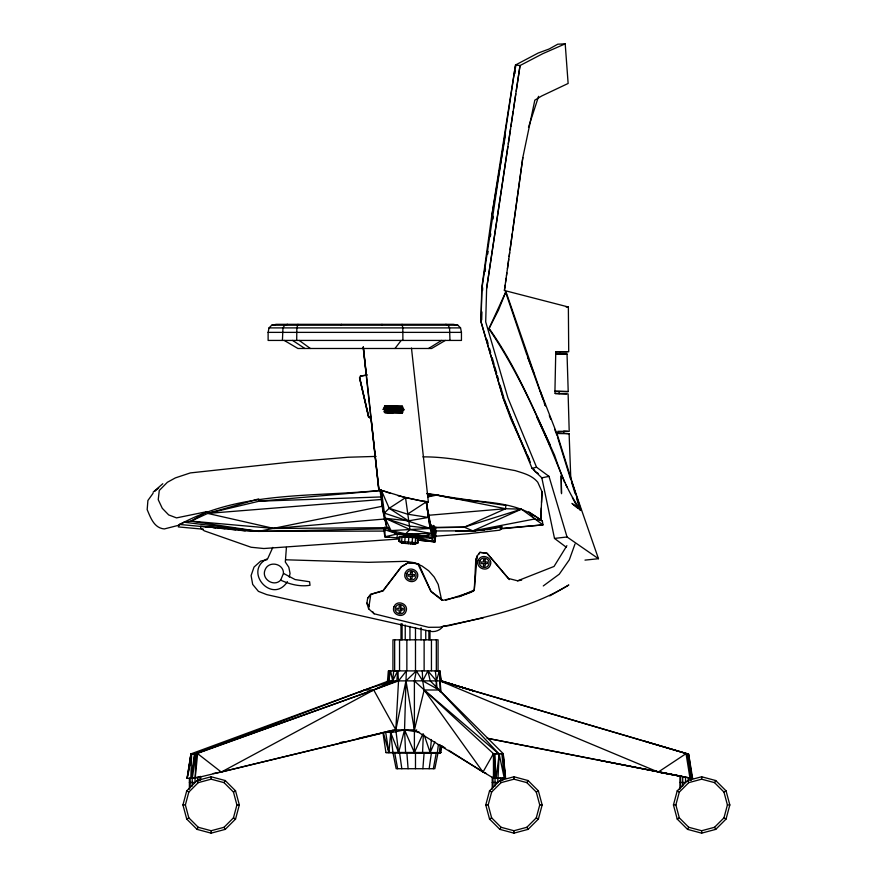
<?xml version="1.0" encoding="UTF-8"?>
<svg xmlns="http://www.w3.org/2000/svg" width="877" height="877" viewBox="0 0 877 877"><rect width="100%" height="100%" fill="white"/><g stroke="black" fill="none" stroke-linecap="round" stroke-linejoin="round"><path stroke-width="1.32" d="M434.893 741.81L430.158 752.565L414.393 752.565L414.393 680.903L416.334 670.894L422.703 680.859L424.183 689.991L414.404 729.872L493.466 778.195L505.623 778.195L503.212 753.65L430.234 680.903L427.888 670.894L422.703 680.859L388.741 680.903L194.65 754.067L190.956 753.913L187.053 778.316L195.187 778.195L395.823 729.872L414.404 729.872L405.974 680.892L406.38 670.894L439.914 670.894L441.284 680.859L474.314 691.109L441.35 680.881M422.922 456.873C454.319 456.665 484.51 465.248 515.15 470.598C523.47 473.24 531.89 475.181 537.765 482.229L542.008 491.657L540.758 520.149C511.894 497.226 470.938 504.374 437.283 494.99L426.66 493.521M441.131 745.965L439.892 752.565L439.991 744.551M570.817 479.05L569.118 433.687L557.98 433.545L557.849 431.298L569.206 431.374L568.121 393.894L555.064 393.444L554.933 391.197L555.766 351.809L567.101 351.776M402.335 407.991L384.433 407.377L384.882 405.832L402.214 406.226L402.74 407.498L402.181 408.046L384.685 407.586L384.466 406.084M403.716 409.954L403.19 408.682L383.797 408.243L383.216 409.493L403.716 409.954L403.31 410.447M416.334 670.894L405.974 680.892L404.549 729.861L405.591 752.565L414.393 752.565L422.857 733.972M507.893 146.558L486.636 288.347L485.694 321.848L507.958 398.005L536.538 467.2L548.991 476.364L567.035 536.976L598.465 558.704L584.992 560.118M555.766 351.809L555.7 354.034L567.035 353.979L568.208 391.58L555.251 391.383M481.692 320.006L481.933 311.949M482.569 290.462L482.646 287.777M200.669 780.037L200.669 776.43L192.765 778.239L195.187 778.195L196.064 753.913L398.531 680.903L406.38 670.894L388.489 670.894L387.404 681.604M423.361 734.06L422.571 752.565L421.475 753.047M435.77 527.055L434.926 541.854L417.342 540.057M540.758 520.149L541.295 507.936M541.526 502.51L542.008 491.657M414.393 680.903L493.455 753.65L493.466 778.195L497.983 778.425L499.177 754.165L439.191 689.991L422.703 680.859L422.275 670.894M483.293 617.857L439.421 627.23L428.568 627.307L374.128 613.779L368.625 608.791L366.904 603.157L367.66 598.213L370.796 594.299L383.008 590.594L401.348 566.663L408.233 562.694L417.759 563.681L430.804 591.175L442.962 600.317L459.318 596.579L474.271 590.024L475.783 559.723L477.143 555.985L479.883 552.367L486.987 553.168L508.441 578.458L517.616 580.804L521.64 580.146M405.591 752.565L398.618 752.565L395.823 729.872L398.531 680.903L397.73 670.894L393.729 670.894L392.633 680.859L373.734 689.991L221.289 772.067L213.232 773.536M341.35 325.214L341.405 324.326M435.946 687.7L436.428 680.892L435.343 670.894L439.914 670.916L440.714 680.87L474.314 691.109L440.046 680.903L422.703 680.859M434.323 527.779L464.284 527.165L505.58 508.715L505.821 505.426L443.521 496.261M286.417 547.401L285.321 562.014L288.818 567.233L290.046 573.405L289.3 577.099M422.889 768.712L424.128 752.598M389.969 670.894L388.489 670.894L388.741 680.903L389.574 670.894M474.271 590.024L477.143 555.985M398.794 541.23L399.21 536.406L418.472 538.094L418.044 542.907L414.7 544.233L401.863 543.115L398.794 541.23L418.044 542.907M399.945 536.472L399.517 541.284L402.346 543.148M402.028 536.658L401.611 541.471L403.738 543.28M405.152 536.932L404.735 541.745L405.821 543.455M408.276 543.674L408.835 537.25M412.519 537.579L412.102 542.392L410.732 543.883M415.643 537.853L415.227 542.666L412.815 544.069M417.737 538.029L417.309 542.841L414.207 544.189M383.249 732.383L388.884 752.565L390.747 732.733L394.617 729.905L395.823 729.872L405.974 680.892M438.379 744.551L437.415 752.565L427.888 753.047L430.158 752.565L431.418 739.53M195.187 778.195L197.632 753.65L190.956 753.913L187.163 778.392L191.625 754.143L190.835 778.425L194.65 754.067L373.734 689.991L396.832 680.87L397.73 670.894L392.633 680.859L364.459 689.991L191.592 753.65M388.95 537.173L384.893 536.757L385.003 526.869M374.128 613.779L372.681 611.664M439.191 689.991L424.183 689.991L499.177 754.165L496.097 778.392L494.617 753.913L493.455 753.65L482.975 772.067L448.695 750.252M435.737 535.584L434.926 541.854L417.288 539.991M188.402 772.801L190.956 753.913M566.378 547.314L554.505 538.423L541.833 477.844L532.076 468.406L503.409 398.728L481.002 321.859L481.966 288.029L515.457 65.041L538.215 53.026L549.134 49.002L557.761 44.201L565.205 43.85L568.132 83.458L541.679 95.988L534.817 100.153L522.824 157.553L504.418 290.495L568.362 307.005L568.713 351.776L555.886 351.765M515.95 66.838L515.248 66.608L491.624 216.805L481.78 287.766L480.936 321.377L503.157 398.048L510.743 418.735L529.368 459.866L527.844 456.062M504.418 290.495L505.174 285.069M505.547 282.35L506.106 278.283M506.478 275.564L506.862 272.857M507.421 268.79L508.737 259.285M509.109 256.577L509.68 252.51M510.052 249.792L512.311 233.512M512.683 230.804L522.824 157.553M382.942 732.536L385.924 752.565L437.327 753.047L440.857 752.565L441.778 745.965M429.16 768.712L431.44 752.598M368.625 608.791L370.796 594.299L367.66 598.213M485.091 271.607L485.496 268.921M487.722 254.1L488.127 251.403M490.364 236.582L490.769 233.896M493.006 219.075L493.411 216.378M514.931 73.58L515.336 70.884M508.298 143.85L510.524 128.996M510.929 126.299L513.155 111.445M513.56 108.748L515.786 93.894M516.191 91.186L520.039 65.534L542.797 53.672L565.205 43.85M486.636 288.347L520.039 65.534L515.457 65.041M439.892 752.565L440.923 746.042M189.531 766.564L189.947 763.988M190.353 761.4L190.769 758.813M383.216 409.493L383.797 408.243M384.575 412.475L402.072 412.935L402.653 411.686L401.94 411.094L384.203 411.258L384.893 412.563L392.688 413.385M399.66 538.127L384.893 536.757L383.435 527.691L384.707 529.565C400.592 535.65 418.252 538.39 435.091 537.952L436.351 530.552M491.624 216.805L505.492 134.839M433.359 768.712L436.329 752.598M388.741 680.903L390.594 670.894L392.633 680.859M268.121 332.372L269.02 327.899L271.706 325.214L276.178 324.326L453.387 324.326L457.86 325.214L460.546 327.899L461.445 332.372L461.445 340.429L268.121 340.429L268.121 332.372L461.445 332.372M438.051 752.598L434.828 768.712L396.163 768.712L392.94 752.598L390.747 732.733L387.557 731.297M435.836 536.198L468.362 533.731L499.901 530.146L501.304 528.623L501.71 526.573L484.334 529.905L475.17 530.771L435.145 530.969M501.304 528.623L501.71 526.573M392.973 752.565L398.618 752.565L404.549 729.861L419.546 732.295M182.942 804.954L186.724 790.857L197.04 780.541L211.138 776.77L225.236 780.541L235.551 790.857L239.333 804.954L235.551 819.052L225.236 829.368L211.138 833.15L197.04 829.368L186.724 819.052L182.942 804.954L185.365 804.954L188.818 817.846L198.257 827.285L211.138 830.738L224.03 827.285L233.457 817.846L236.911 804.954L233.457 792.074L224.03 782.635L211.138 779.182L198.257 782.635L188.818 792.074L185.365 804.954M485.77 804.954L489.541 790.857L499.868 780.541L513.955 776.77L528.053 780.541L538.379 790.857L542.15 804.954L538.379 819.052L528.053 829.368L513.955 833.15L499.868 829.368L489.541 819.052L485.77 804.954L488.182 804.954L491.635 817.846L501.074 827.285L513.955 830.738L526.847 827.285L536.285 817.846L539.739 804.954L536.285 792.074L526.847 782.635L513.955 779.182L501.074 782.635L491.635 792.074L488.182 804.954M673.448 804.954L677.219 790.857L687.546 780.541L701.644 776.77L715.742 780.541L726.057 790.857L729.828 804.954L726.057 819.052L715.742 829.368L701.644 833.15L687.546 829.368L677.219 819.052L673.448 804.954L675.86 804.954L679.313 817.846L688.752 827.285L701.644 830.738L714.525 827.285L723.963 817.846L727.417 804.954L723.963 792.074L714.525 782.635L701.644 779.182L688.752 782.635L679.313 792.074L675.86 804.954M433.698 525.498L435.091 537.952L432.657 535.935L434.071 530.793L433.698 525.498L431.955 528.349L432.657 535.935L431.605 538.631L434.926 541.854L411.302 536.264L403.475 537.119M436.943 687.7L436.428 680.892L439.388 670.894L440.714 680.87L441.284 680.859M528.491 127.318L538.588 96.317M574.994 544.036L569.316 559.833L559.285 574.172L543.269 585.946M545.33 405.711L505.941 291.635L488.895 328.798C521.245 376.167 543.433 429.675 564.711 482.58M505.941 291.635L498.454 310.118L488.895 328.798M280.673 580.146L283.468 573.405C283.764 563.407 268.669 560.403 265.117 569.754C261.017 578.875 273.821 587.426 280.673 580.146C289.794 584.29 299.989 586.976 310.019 585.277L309.592 581.758L295.132 579.565L283.468 573.405M384.839 527.702L273.876 528.458L191.065 521.124L184.126 522.221L179.412 524.435L178.305 526.924L203.332 529.193M272.824 547.391L267.77 558.517C242.249 570.445 272.188 605.229 287.415 581.659M402.477 412.683L402.598 411.521M477.537 556.566L475.783 559.723L475.816 562.387M478.71 554.461L479.883 552.367L487.086 553.365L509.307 579.62M197.04 829.368L198.257 827.285M224.03 782.635L225.236 780.541M385.716 521.3L384.433 519.502L385.135 518.274L381.342 490.243L379.971 489.75L382.92 511.412L386.878 527.921C399.09 539.662 417.616 531.287 431.605 538.631M499.868 829.368L501.074 827.285M526.847 782.635L528.053 780.541M687.546 829.368L688.752 827.285M714.525 782.635L715.742 780.541M566.882 545.68L554.034 566.454L517.616 580.804M411.302 536.264L432.657 535.935L430.147 528.447L431.078 526.978L426.299 501.885L405.536 497.654L382.624 490.627M428.338 501.907L425.674 501.512L428.338 501.907L411.477 348.048M367.452 374.907L360.71 376.036L359.767 377.724L368.658 416.794L369.743 417.671L368.833 417.145L359.504 377.702L368.417 416.871L369.732 417.869M394.979 348.487L401.173 340.429M297.961 324.326L296.843 327.899L296.7 340.429M153.069 493.302L147.906 500.482L147.172 509.636C150.603 517.682 154.012 527.987 164.273 528.952L178.327 525.367C239.147 490.714 312.508 497.226 379.785 490.429M154.78 491.263L158.671 487.974M384.893 536.757L397.424 533.994L405.689 533.808L409.954 529.533L430.147 528.447L426.299 501.885L407.509 514.163L389.202 508.309L381.342 490.243L382.92 511.412L384.301 513.1L430.147 528.447L426.299 501.885L427.91 513.297M428.272 515.84L431.078 526.978L431.44 533.534L409.954 529.533L405.536 497.654L389.202 508.309L384.301 513.1L384.433 519.502M402.072 412.935L402.631 412.387M402.181 408.046L402.74 407.498L402.214 406.226M153.102 492.194L162.793 483.731M494.628 778.316L494.617 753.913L503.212 753.65L505.295 778.316L497.478 778.217M414.393 731.714L416.707 729.905M384.707 529.565L387.93 527.395L386.878 527.921L385.135 518.274L408.485 520.85L428.272 517.452L407.509 514.163M428.557 348.487L441.613 340.429M402.653 411.686L384.773 410.721L384.192 411.971L384.893 412.563L402.225 412.881M384.521 531.089L258.649 531.374L191.065 521.124L207.115 511.598L207.685 513.418L273.876 528.458L384.279 519.052M445.33 340.429L431.637 348.487L297.928 348.487L284.236 340.429M186.724 819.052L188.818 817.846M233.457 792.074L235.551 790.857M489.541 819.052L491.635 817.846M536.285 792.074L538.379 790.857M677.219 819.052L679.313 817.846M723.963 792.074L726.057 790.857M549.758 595.889L568.811 584.981C532.328 607.355 489.574 616.06 448.443 625.739L443.082 626.156C440.386 630.322 435.135 632.306 430.322 631.341L266.783 594.628L258.408 591.361L252.686 584.411L251.096 575.564L254.034 567.057L260.754 561.072L267.036 559.701M359.647 692.589L364.459 689.991L373.734 689.991L395.823 729.872M191.065 521.124L207.685 513.418L258.66 498.903L259.143 501.195L381.528 496.93M459.318 596.579L471.377 592.128M445.669 600.274L473.657 591.175M287.513 324.326L284.674 325.214L282.975 327.899L282.416 340.429M434.148 527.373L464.284 527.165L521.431 509.153L542.995 524.874L542.304 520.872L528.765 511.839L534.608 518.998L542.304 520.872M372.067 594.036L383.052 590.955L401.359 566.926L408.233 562.672L418.614 563.834L431.144 591.668L442.129 600.317M360.71 376.036L360.129 376.2L366.268 375.181M532.076 468.406L536.538 467.2M340.232 742.589L344.212 741.657M358.803 738.259L393.291 730.212L221.289 772.067L197.632 753.65M386.878 731.966L390.747 732.733L404.549 729.861L414.393 752.565M541.833 477.844L548.991 476.364M207.115 511.598L176.518 517.89L168.68 514.92L162.278 508.298L158.233 499.682L159.274 490.484L167.386 482.273L175.367 477.899L190.364 472.911L289.585 462.179L348.048 457.246L376.09 456.402M382.372 506.237L258.649 531.374L247.358 530.925L200.701 526.156L200.69 528.173L204.242 530.826L251.085 547.248L263.813 548.52L399.243 538.96M427.91 496.908L437.283 494.99L505.58 508.715L521.431 509.153L472.878 530.881L464.284 527.165M534.608 518.998L472.878 530.881L484.334 529.905M486.899 529.686L501.71 526.836M569.611 476.562L570.456 476.441M437.415 752.565L434.334 753.047L440.857 752.565L385.924 752.565M493.455 753.65L503.212 753.65M554.505 538.423L567.035 536.976M399.561 537.546L396.952 537.842L397.424 533.994L389.454 529.894L388.434 528.228M436.231 753.047L440.857 752.565M500.241 528.897L542.995 524.874L500.252 528.535M379.84 490.703L259.143 501.195L207.685 513.418L381.583 499.462M427.899 515.336L505.58 508.715M427.768 495.757L437.283 494.99L427.768 495.319M440.714 680.87L440.046 680.903L440.068 691.778M205.459 526.715L258.649 531.374L383.94 528.809M405.689 533.808L431.44 533.534L424.95 536.055L405.689 533.808L391.032 530.596L386.878 527.921M455.667 530.925L475.17 530.771M566.125 307.005L568.362 307.005M271.706 325.214L457.86 325.214M269.02 327.899L460.546 327.899M555.821 353.946L567.035 354.089M485.102 561.982L487.513 561.982L487.513 563.593L485.102 563.593M412.08 574.534L414.492 574.534L414.492 576.145L412.08 576.145M400.8 608.364L403.212 608.364L403.212 609.975L400.8 609.975M189.388 782.448L195.034 782.448L195.034 777.965M492.216 782.448L497.851 782.448L497.851 778.25M679.894 782.448L685.529 782.448L685.529 777.241L682.712 776.605L682.712 786.055M236.911 804.954L239.333 804.954M539.739 804.954L542.15 804.954M727.417 804.954L729.828 804.954M572.878 504.067L580.991 510.436L557.575 435.507L540.177 390.649M555.262 393.576L566.487 393.839M383.644 408.298L403.727 409.252M554.933 391.197L568.208 391.58M384.882 405.832L402.51 406.38M285.88 559.789L368.285 562.332L405.887 561.324L414.141 562.716L421.87 565.917L428.678 570.784L434.214 577.055L438.204 584.411L441.591 599.813M567.781 431.363L563.692 431.166L563.692 433.37M569.118 433.687L556.906 432.657M386.231 536.867L388.917 537.086M421.179 539.772L423.865 540.002M599.342 760.26L681.648 776.342L679.949 776.123L679.894 789.19M179.412 524.435L206.106 526.913M439.388 670.894L440.046 680.903L658.243 772.067L692.644 778.436L688.631 754.143L472.626 690.627M212.848 527.581L215.556 527.855M220.949 528.403L225.005 528.809M230.399 529.357L235.803 529.894M238.5 530.168L245.253 530.848M688.631 754.143L692.106 778.392L685.529 777.241M430.147 528.447L409.351 526.057L385.135 518.274L391.032 530.596L409.954 529.533L385.135 518.274M184.126 522.221L258.649 531.374M427.263 493.872L440.813 495.867M417.759 563.681L418.614 563.834M441.01 691.789L440.046 680.903L687.404 753.913L692.106 778.392L688.346 777.713L688.346 781.264M424.38 501.282L428.195 501.995M683.293 776.737L658.243 772.067L686.044 753.65L689.98 778.195M689.07 777.789L692.106 778.392M421.881 500.899L424.391 501.392M487.426 738.291L682.35 776.474M487.173 738.313L679.357 776.013M420.653 500.8L398.059 495.746M689.728 777.943L691.251 778.316L691.164 780.366M390.451 493.422L378.7 489.344L363.155 347.106M644.244 741.087L688.039 754.034M445.801 324.326L448.125 325.214L449.528 327.899L449.989 340.429M486.406 773.525L482.975 772.067L424.183 689.991M677.219 790.857L679.313 792.074M723.963 817.846L726.057 819.052M489.541 790.857L491.635 792.074M536.285 817.846L538.379 819.052M186.724 790.857L188.818 792.074M233.457 817.846L235.551 819.052M538.27 473.492L535.102 471.563L533.819 469.283M441.844 745.899L445.275 748.07M389.202 508.309L408.485 520.85M292.611 340.429L304.878 348.487M299.21 340.429L310.359 348.487M571.87 503.409L578.064 508.463L577.285 506.073M394.617 729.905L396.59 731.714M430.179 526.66L434.071 530.793L435.091 537.952M427.888 670.894L436.428 680.892M580.991 510.436C568.811 493.926 561.083 474.742 554.626 455.393C535.003 412.146 516.86 367.726 489.344 328.732M431.955 528.349L430.432 524.621L432.602 526.277L434.071 530.793M687.546 780.541L688.752 782.635M714.525 827.285L715.742 829.368M499.868 780.541L501.074 782.635M526.847 827.285L528.053 829.368M197.04 780.541L198.257 782.635M224.03 827.285L225.236 829.368M402.039 324.326L402.806 327.899L402.905 340.429M572.407 497.632L578.064 508.463M565.884 484.882L567.046 487.184M550 444.496L537.075 416.586M536.571 416.674L549.495 444.551M526.025 452.28L511.444 418.647L504.308 399.199M527.099 454.779L530.344 462.256M549.298 415.632L550.811 419.338M390.747 732.733L398.618 752.565M533.819 373.032L527.439 356.49L543.006 399.397M554.67 429.346L557.059 435.617M544.387 403.179L545.308 405.7M571.267 480.289L598.465 558.704M424.26 735.211L430.158 752.565M505.47 291.679L526.956 355.207M557.476 436.889L570.708 479.434M571.519 482.01L575.126 493.641M576.726 498.805L580.344 510.436M486.921 339.542L488.05 343.433M489.552 348.629L490.682 352.532M492.194 357.717L494.08 364.218M494.825 366.816L496.711 373.306M497.467 375.904L498.596 379.807M500.098 385.003L503.869 397.983M499.177 754.165L504.319 778.392L501.918 754.067M381.966 324.326L382.142 325.214M394.661 752.598L397.632 768.712M431.078 526.978L432.657 535.935M687.404 753.913L691.306 778.316M385.584 731.714L388.884 752.565M399.55 752.598L401.819 768.712M363.253 347.139L366.082 372.911M370.993 417.66L378.886 489.541L363.363 347.149M502.894 753.913L505.295 778.316M406.862 752.598L408.09 768.712M403.595 408.945L403.65 410.107M561.532 493.707L561.192 475.685L561.466 493.06M701.644 776.77L701.644 779.182M701.644 830.738L701.644 833.15M690.418 778.096L690.418 780.267M680.651 776.178L680.651 787.787M559.658 351.776L559.658 354.089M559.109 391.504L559.109 393.718M513.955 776.77L513.955 779.182M513.955 830.738L513.955 833.15M502.729 778.107L502.729 780.278M500.668 778.327L500.668 781.418M495.034 786.055L495.034 778.085L492.962 777.669L492.962 787.787M492.216 777.088L492.216 789.19M438.051 670.708L438.051 639.826L392.94 639.826L392.94 670.708M436.329 639.826L436.329 670.708M431.44 639.826L431.44 670.708M429.993 630.431L429.993 639.826M428.886 630.431L428.886 639.826M425.751 630.431L425.751 639.826M424.128 639.826L424.128 670.708M421.037 627.746L421.037 639.826M415.49 627.746L415.49 670.708M415.49 752.598L415.49 768.712M409.943 626.408L409.943 639.826M406.862 639.826L406.862 670.708M405.24 625.06L405.24 639.826M402.094 623.722L402.094 639.826M400.997 623.722L400.997 639.826M399.55 639.826L399.55 670.708M394.661 639.826L394.661 670.708M211.138 776.77L211.138 779.182M211.138 830.738L211.138 833.15M199.912 776.89L199.912 780.223M197.851 777.45L197.851 781.199M192.206 778.261L192.206 786.055M190.145 778.305L190.145 787.787M189.388 778.118L189.388 789.19M194.65 754.067L192.249 778.392L196.064 753.913L194.65 754.067M394.036 606.698C390.703 614.229 402.981 619.315 405.941 611.631C409.285 604.11 397.007 599.024 394.036 606.698M395.56 607.333C393.071 612.946 402.225 616.728 404.429 611.006C406.917 605.393 397.763 601.611 395.56 607.333M405.317 572.867C401.973 580.399 414.262 585.485 417.222 577.8C420.565 570.28 408.276 565.183 405.317 572.867M406.829 573.503C404.341 579.105 413.495 582.898 415.709 577.176C418.197 571.563 409.044 567.77 406.829 573.503M478.338 560.326C475.005 567.847 487.283 572.944 490.243 565.259C493.587 557.728 481.309 552.642 478.338 560.326M479.862 560.951C477.373 566.564 486.527 570.357 488.73 564.624C491.219 559.011 482.065 555.229 479.862 560.951M485.102 559.57L483.49 559.57L483.49 561.982L481.078 561.982L481.078 563.593L483.49 563.593L483.49 566.005L485.102 566.005L485.102 559.57M412.08 572.111L410.469 572.111L410.469 574.534L408.046 574.534L408.046 576.145L410.469 576.145L410.469 578.557L412.08 578.557L412.08 572.111M400.8 605.952L399.188 605.952L399.188 608.364L396.766 608.364L396.766 609.975L399.188 609.975L399.188 612.387L400.8 612.387L400.8 605.952M369.074 606.336L366.904 603.157L369.074 606.347"/></g></svg>
